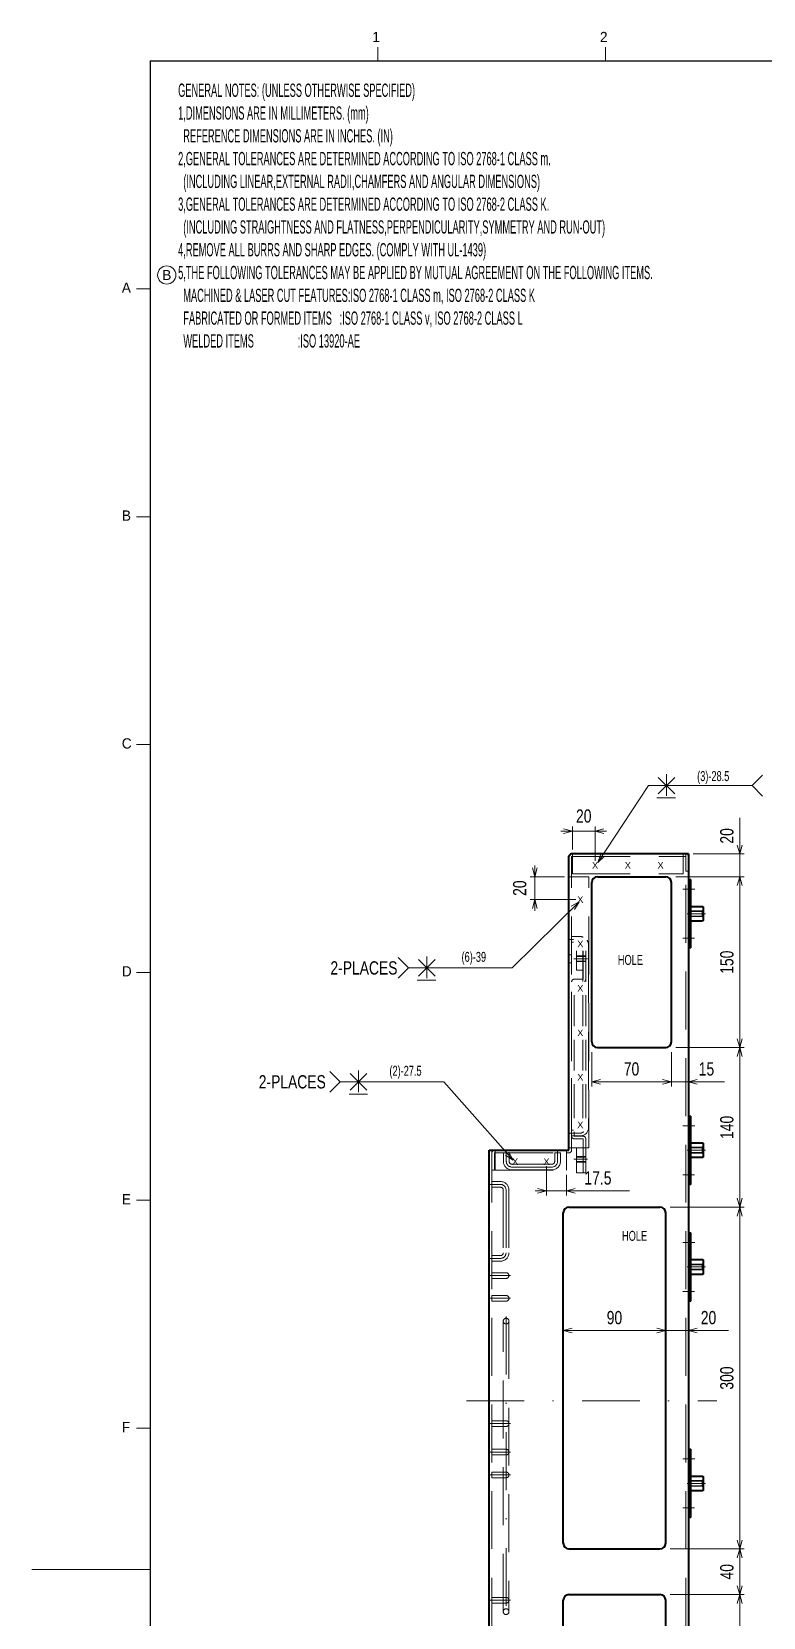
# Model space of a CAD drawing. Header units: millimetres. Extents: x 10 to 832, y 7 to 590.
# Drawn here: x 9.5 to 170.2, y 242.5 to 590.4 of the extents above; entities that cross this region are included whole.
import ezdxf
from ezdxf.enums import TextEntityAlignment as Align

# ---------------------------------------------------------------- set-up
doc = ezdxf.new("R2010")
doc.units = ezdxf.units.MM
doc.linetypes.add('DASHDOT', pattern=[25.3, 12.7, -6.3, 0, -6.3])
doc.linetypes.add('DASHED', pattern=[19, 12.7, -6.3])
for name, color, linetype in [('GR1_02', 7, 'Continuous'), ('GR1_04', 7, 'Continuous'), ('GR1_06', 7, 'Continuous'), ('GR1_11', 7, 'Continuous'), ('GR1_12', 7, 'Continuous'), ('GR1_16', 7, 'Continuous'), ('図面枠B6M', 7, 'Continuous'), ('表題、部品表_Layer1', 7, 'Continuous')]:
    doc.layers.add(name, color=color, linetype=linetype)
doc.styles.add('HG丸ｺﾞｼｯｸM-PRO', font='')
doc.styles.get('HG丸ｺﾞｼｯｸM-PRO').set_extended_font_data('HG丸ｺﾞｼｯｸM-PRO')

# ---------------------------------------------------------------- blocks, each defined once
blk = doc.blocks.new('BLKF023')
at = {"layer": '図面枠B6M', "color": 4, "linetype": 'Continuous', "lineweight": 13}
for p, q in [((85.5, 587), (85.5, 584)), ((135.5, 587), (135.5, 584)), ((32.5, 534), (35.5, 534)), ((32.5, 484), (35.5, 484)), ((32.5, 434), (35.5, 434)), ((32.5, 384), (35.5, 384)), ((32.5, 334), (35.5, 334)), ((32.5, 284), (35.5, 284)), ((9.5, 253), (35.5, 253))]:
    blk.add_line(p, q, dxfattribs=at)
at = {"layer": '図面枠B6M', "color": 2, "linetype": 'Continuous', "lineweight": 25}
for q in [(35.5, 15), (831.5, 584)]:
    blk.add_line((35.5, 584), q, dxfattribs=at)
at = {"layer": '図面枠B6M', "color": 4, "linetype": 'Continuous', "lineweight": 13, "style": 'HG丸ｺﾞｼｯｸM-PRO'}
for s, width, p in [('1', 1.003994, (84.29, 587.45)), ('2', 1.003994, (134.3, 587.45)), ('A', 1.002405, (29.29, 532.45)), ('B', 1.004704, (29.29, 482.45)), ('C', 1.001214, (29.29, 432.45)), ('D', 1.002334, (29.29, 382.45)), ('E', 1.001589, (29.29, 332.45)), ('F', 0.998986, (29.29, 282.45))]:
    blk.add_text(s, height=2.25, dxfattribs=dict(at, width=width)).set_placement(p, align=Align.BOTTOM_LEFT)
blk = doc.blocks.new('BLKF086')
at = {"layer": 'GR1_12', "color": 3, "linetype": 'Continuous', "lineweight": 35}
for p, q in [((153.75, 404.38), (154.25, 404.38)), ((153.75, 404.38), (153.75, 389.38)), ((154.25, 389.38), (154.25, 404.38)), ((154.25, 389.38), (153.75, 389.38))]:
    blk.add_line(p, q, dxfattribs=at)
blk = doc.blocks.new('BLKF088')
at = {"layer": 'GR1_12', "color": 4, "linetype": 'DASHED', "lineweight": 13}
for p, q in [((154, 395.4), (154, 398.35)), ((154, 398.35), (154.25, 398.35)), ((156.75, 397.5), (157, 397.75)), ((154.25, 395.4), (154, 395.4)), ((156.75, 396.25), (157, 396))]:
    blk.add_line(p, q, dxfattribs=at)
at = {"layer": 'GR1_12', "color": 3, "linetype": 'Continuous', "lineweight": 35}
for p, q in [((154.25, 398.5), (156.87, 398.5)), ((154.25, 398.35), (154.25, 398.5)), ((156.87, 398.5), (157, 398.38)), ((157, 398.38), (157, 395.38)), ((154.25, 395.25), (154.25, 395.4)), ((156.87, 395.25), (154.25, 395.25)), ((157, 395.38), (156.87, 395.25))]:
    blk.add_line(p, q, dxfattribs=at)
blk = doc.blocks.new('BLKF087')
at = {"layer": 'GR1_12', "color": 4, "linetype": 'DASHDOT', "lineweight": 13}
blk.add_line((153.5, 396.88), (157.5, 396.88), dxfattribs=at)
at = {"layer": 'GR1_12', "color": 4, "linetype": 'DASHED', "lineweight": 13}
for p, q in [((156.75, 397.5), (154, 397.5)), ((156.75, 397.38), (154, 397.38)), ((156.75, 396.25), (156.75, 397.5)), ((156.75, 396.38), (154, 396.38)), ((156.75, 396.25), (154, 396.25))]:
    blk.add_line(p, q, dxfattribs=at)
at = {"layer": 'GR1_12', "color": 3, "linetype": 'Continuous', "lineweight": 35}
blk.add_blockref('BLKF088', (0, 0), dxfattribs=at)
blk = doc.blocks.new('BLKF085')
at = {"layer": 'GR1_12', "color": 4, "linetype": 'DASHDOT', "lineweight": 13}
for p, q in [((152.52, 402.25), (155.14, 402.25)), ((155.11, 391.5), (152.48, 391.5))]:
    blk.add_line(p, q, dxfattribs=at)
at = {"layer": 'GR1_12', "color": 3, "linetype": 'Continuous', "lineweight": 35}
blk.add_blockref('BLKF086', (0, 0), dxfattribs=at)
at = {"layer": 'GR1_12', "color": 4, "linetype": 'DASHED', "lineweight": 13}
blk.add_blockref('BLKF087', (0, 0), dxfattribs=at)
blk = doc.blocks.new('BLKF090')
at = {"layer": 'GR1_12', "color": 3, "linetype": 'Continuous', "lineweight": 35}
for p, q in [((153.75, 352.5), (154.25, 352.5)), ((153.75, 352.5), (153.75, 337.5)), ((154.25, 337.5), (154.25, 352.5)), ((154.25, 337.5), (153.75, 337.5))]:
    blk.add_line(p, q, dxfattribs=at)
blk = doc.blocks.new('BLKF092')
at = {"layer": 'GR1_12', "color": 4, "linetype": 'DASHED', "lineweight": 13}
for p, q in [((154, 343.53), (154, 346.48)), ((154, 346.48), (154.25, 346.48)), ((156.75, 345.63), (157, 345.88)), ((154.25, 343.53), (154, 343.53)), ((156.75, 344.38), (157, 344.13))]:
    blk.add_line(p, q, dxfattribs=at)
at = {"layer": 'GR1_12', "color": 3, "linetype": 'Continuous', "lineweight": 35}
for p, q in [((154.25, 346.63), (156.88, 346.63)), ((154.25, 346.48), (154.25, 346.63)), ((156.88, 346.63), (157, 346.5)), ((157, 346.5), (157, 343.5)), ((154.25, 343.38), (154.25, 343.53)), ((156.88, 343.38), (154.25, 343.38)), ((157, 343.5), (156.88, 343.38))]:
    blk.add_line(p, q, dxfattribs=at)
blk = doc.blocks.new('BLKF091')
at = {"layer": 'GR1_12', "color": 4, "linetype": 'DASHDOT', "lineweight": 13}
blk.add_line((153.5, 345), (157.5, 345), dxfattribs=at)
at = {"layer": 'GR1_12', "color": 4, "linetype": 'DASHED', "lineweight": 13}
for p, q in [((156.75, 345.63), (154, 345.63)), ((156.75, 345.5), (154, 345.5)), ((156.75, 344.5), (154, 344.5)), ((156.75, 344.38), (156.75, 345.63)), ((156.75, 344.38), (154, 344.38))]:
    blk.add_line(p, q, dxfattribs=at)
at = {"layer": 'GR1_12', "color": 3, "linetype": 'Continuous', "lineweight": 35}
blk.add_blockref('BLKF092', (0, 0), dxfattribs=at)
blk = doc.blocks.new('BLKF089')
at = {"layer": 'GR1_12', "color": 4, "linetype": 'DASHDOT', "lineweight": 13}
for p, q in [((152.52, 350.38), (155.14, 350.38)), ((155.11, 339.63), (152.48, 339.63))]:
    blk.add_line(p, q, dxfattribs=at)
at = {"layer": 'GR1_12', "color": 3, "linetype": 'Continuous', "lineweight": 35}
blk.add_blockref('BLKF090', (0, 0), dxfattribs=at)
at = {"layer": 'GR1_12', "color": 4, "linetype": 'DASHED', "lineweight": 13}
blk.add_blockref('BLKF091', (0, 0), dxfattribs=at)
blk = doc.blocks.new('BLKF094')
at = {"layer": 'GR1_12', "color": 3, "linetype": 'Continuous', "lineweight": 35}
for p, q in [((153.75, 326.88), (154.25, 326.88)), ((153.75, 326.88), (153.75, 311.88)), ((154.25, 311.88), (154.25, 326.88)), ((154.25, 311.88), (153.75, 311.88))]:
    blk.add_line(p, q, dxfattribs=at)
blk = doc.blocks.new('BLKF096')
at = {"layer": 'GR1_12', "color": 4, "linetype": 'DASHED', "lineweight": 13}
for p, q in [((154, 317.9), (154, 320.85)), ((154, 320.85), (154.25, 320.85)), ((156.75, 320), (157, 320.25)), ((154.25, 317.9), (154, 317.9)), ((156.75, 318.75), (157, 318.5))]:
    blk.add_line(p, q, dxfattribs=at)
at = {"layer": 'GR1_12', "color": 3, "linetype": 'Continuous', "lineweight": 35}
for p, q in [((154.25, 321), (156.88, 321)), ((154.25, 320.85), (154.25, 321)), ((156.88, 321), (157, 320.88)), ((157, 320.88), (157, 317.88)), ((154.25, 317.75), (154.25, 317.9)), ((156.88, 317.75), (154.25, 317.75)), ((157, 317.88), (156.88, 317.75))]:
    blk.add_line(p, q, dxfattribs=at)
blk = doc.blocks.new('BLKF095')
at = {"layer": 'GR1_12', "color": 4, "linetype": 'DASHDOT', "lineweight": 13}
blk.add_line((153.5, 319.38), (157.5, 319.38), dxfattribs=at)
at = {"layer": 'GR1_12', "color": 4, "linetype": 'DASHED', "lineweight": 13}
for p, q in [((156.75, 320), (154, 320)), ((156.75, 319.88), (154, 319.88)), ((156.75, 318.88), (154, 318.88)), ((156.75, 318.75), (154, 318.75)), ((156.75, 318.75), (156.75, 320))]:
    blk.add_line(p, q, dxfattribs=at)
at = {"layer": 'GR1_12', "color": 3, "linetype": 'Continuous', "lineweight": 35}
blk.add_blockref('BLKF096', (0, 0), dxfattribs=at)
blk = doc.blocks.new('BLKF093')
at = {"layer": 'GR1_12', "color": 4, "linetype": 'DASHDOT', "lineweight": 13}
for p, q in [((152.52, 324.75), (155.14, 324.75)), ((155.11, 314), (152.48, 314))]:
    blk.add_line(p, q, dxfattribs=at)
at = {"layer": 'GR1_12', "color": 3, "linetype": 'Continuous', "lineweight": 35}
blk.add_blockref('BLKF094', (0, 0), dxfattribs=at)
at = {"layer": 'GR1_12', "color": 4, "linetype": 'DASHED', "lineweight": 13}
blk.add_blockref('BLKF095', (0, 0), dxfattribs=at)
blk = doc.blocks.new('BLKF098')
at = {"layer": 'GR1_12', "color": 3, "linetype": 'Continuous', "lineweight": 35}
for p, q in [((153.75, 279.38), (154.25, 279.38)), ((153.75, 279.38), (153.75, 264.38)), ((154.25, 264.38), (154.25, 279.38)), ((154.25, 264.38), (153.75, 264.38))]:
    blk.add_line(p, q, dxfattribs=at)
blk = doc.blocks.new('BLKF100')
at = {"layer": 'GR1_12', "color": 4, "linetype": 'DASHED', "lineweight": 13}
for p, q in [((154, 270.4), (154, 273.35)), ((154, 273.35), (154.25, 273.35)), ((156.75, 272.5), (157, 272.75)), ((154.25, 270.4), (154, 270.4)), ((156.75, 271.25), (157, 271))]:
    blk.add_line(p, q, dxfattribs=at)
at = {"layer": 'GR1_12', "color": 3, "linetype": 'Continuous', "lineweight": 35}
for p, q in [((154.25, 273.5), (156.88, 273.5)), ((154.25, 273.35), (154.25, 273.5)), ((156.88, 273.5), (157, 273.38)), ((157, 273.38), (157, 270.38)), ((154.25, 270.25), (154.25, 270.4)), ((156.88, 270.25), (154.25, 270.25)), ((157, 270.38), (156.88, 270.25))]:
    blk.add_line(p, q, dxfattribs=at)
blk = doc.blocks.new('BLKF099')
at = {"layer": 'GR1_12', "color": 4, "linetype": 'DASHDOT', "lineweight": 13}
blk.add_line((153.5, 271.88), (157.5, 271.88), dxfattribs=at)
at = {"layer": 'GR1_12', "color": 4, "linetype": 'DASHED', "lineweight": 13}
for p, q in [((156.75, 272.5), (154, 272.5)), ((156.75, 272.38), (154, 272.38)), ((156.75, 271.38), (154, 271.38)), ((156.75, 271.25), (156.75, 272.5)), ((156.75, 271.25), (154, 271.25))]:
    blk.add_line(p, q, dxfattribs=at)
at = {"layer": 'GR1_12', "color": 3, "linetype": 'Continuous', "lineweight": 35}
blk.add_blockref('BLKF100', (0, 0), dxfattribs=at)
blk = doc.blocks.new('BLKF097')
at = {"layer": 'GR1_12', "color": 4, "linetype": 'DASHDOT', "lineweight": 13}
for p, q in [((152.52, 277.25), (155.14, 277.25)), ((155.11, 266.5), (152.48, 266.5))]:
    blk.add_line(p, q, dxfattribs=at)
at = {"layer": 'GR1_12', "color": 3, "linetype": 'Continuous', "lineweight": 35}
blk.add_blockref('BLKF098', (0, 0), dxfattribs=at)
at = {"layer": 'GR1_12', "color": 4, "linetype": 'DASHED', "lineweight": 13}
blk.add_blockref('BLKF099', (0, 0), dxfattribs=at)
blk = doc.blocks.new('BLKF109')
at = {"layer": 'GR1_16', "color": 4, "linetype": 'Continuous', "lineweight": 13}
for p, q in [((81.28, 357.76), (81.28, 362.48)), ((79.47, 361.81), (83.09, 358.19)), ((83.09, 361.81), (79.47, 358.19)), ((79.2, 357.29), (83.28, 357.29))]:
    blk.add_line(p, q, dxfattribs=at)
blk = doc.blocks.new('FXTIP_ARROW_S')
at = {"color": 0, "linetype": 'Continuous', "lineweight": -2}
for q in [(-1, 0), (-0.97, 0.26), (-0.97, -0.26)]:
    blk.add_line((0, 0), q, dxfattribs=at)
blk = doc.blocks.new('FXTIP_ARROW_E')
at = {"color": 0, "linetype": 'Continuous', "lineweight": -2}
for q in [(-1, 0), (-0.97, 0.26), (-0.97, -0.26)]:
    blk.add_line((0, 0), q, dxfattribs=at)
blk = doc.blocks.new('BLKF110')
at = {"layer": 'GR1_16', "color": 4, "linetype": 'Continuous', "lineweight": 13}
for p, q in [((147.11, 426.81), (150.73, 423.19)), ((150.73, 426.81), (147.11, 423.19)), ((148.92, 422.76), (148.92, 427.48)), ((146.83, 422.29), (150.91, 422.29))]:
    blk.add_line(p, q, dxfattribs=at)
blk = doc.blocks.new('BLKF111')
at = {"layer": 'GR1_16', "color": 4, "linetype": 'Continuous', "lineweight": 13}
for p, q in [((94.47, 386.81), (98.09, 383.19)), ((98.09, 386.81), (94.47, 383.19)), ((96.28, 382.76), (96.28, 387.48)), ((94.2, 382.29), (98.28, 382.29))]:
    blk.add_line(p, q, dxfattribs=at)
blk = doc.blocks.new('BLKF275')
at = {"layer": 'GR1_11', "color": 4, "linetype": 'DASHED', "lineweight": 13}
for p, q in [((113.07, 243.75), (113.07, 307.5)), ((114.32, 307.5), (114.32, 243.75))]:
    blk.add_line(p, q, dxfattribs=at)
for centre in [(113.7, 307.5), (113.7, 243.75)]:
    blk.add_circle(centre, 0.625, dxfattribs=at)
blk = doc.blocks.new('BLKF287')
at = {"layer": 'GR1_11', "color": 4, "linetype": 'DASHED', "lineweight": 13}
for p, q in [((110.575, 246.875), (113.7, 246.875)), ((113.7, 245.625), (110.575, 245.625))]:
    blk.add_line(p, q, dxfattribs=at)
blk.add_arc((113.7, 246.25), 0.625, 270, 90, dxfattribs=at)
blk = doc.blocks.new('BLKF286')
at = {"layer": 'GR1_11', "color": 4, "linetype": 'DASHDOT', "lineweight": 13}
blk.add_line((114.7, 246.25), (110.12, 246.25), dxfattribs=at)
at = {"layer": 'GR1_11', "color": 4, "linetype": 'DASHED', "lineweight": 13}
blk.add_line((110.57, 246.88), (110.57, 245.63), dxfattribs=at)
blk.add_blockref('BLKF287', (0, 0), dxfattribs=at)
blk = doc.blocks.new('BLKF289')
at = {"layer": 'GR1_11', "color": 4, "linetype": 'DASHED', "lineweight": 13}
for p, q in [((110.575, 274.375), (113.7, 274.375)), ((113.7, 273.125), (110.575, 273.125))]:
    blk.add_line(p, q, dxfattribs=at)
blk.add_arc((113.7, 273.75), 0.625, 270, 90, dxfattribs=at)
blk = doc.blocks.new('BLKF288')
at = {"layer": 'GR1_11', "color": 4, "linetype": 'DASHDOT', "lineweight": 13}
blk.add_line((114.7, 273.75), (110.12, 273.75), dxfattribs=at)
at = {"layer": 'GR1_11', "color": 4, "linetype": 'DASHED', "lineweight": 13}
blk.add_line((110.57, 274.37), (110.57, 273.12), dxfattribs=at)
blk.add_blockref('BLKF289', (0, 0), dxfattribs=at)
blk = doc.blocks.new('BLKF291')
at = {"layer": 'GR1_11', "color": 4, "linetype": 'DASHED', "lineweight": 13}
for p, q in [((110.575, 279.375), (113.7, 279.375)), ((113.7, 278.125), (110.575, 278.125))]:
    blk.add_line(p, q, dxfattribs=at)
blk.add_arc((113.7, 278.75), 0.625, 270, 90, dxfattribs=at)
blk = doc.blocks.new('BLKF290')
at = {"layer": 'GR1_11', "color": 4, "linetype": 'DASHDOT', "lineweight": 13}
blk.add_line((114.7, 278.75), (110.12, 278.75), dxfattribs=at)
at = {"layer": 'GR1_11', "color": 4, "linetype": 'DASHED', "lineweight": 13}
blk.add_line((110.57, 279.37), (110.57, 278.12), dxfattribs=at)
blk.add_blockref('BLKF291', (0, 0), dxfattribs=at)
blk = doc.blocks.new('BLKF293')
at = {"layer": 'GR1_11', "color": 4, "linetype": 'DASHED', "lineweight": 13}
for p, q in [((110.575, 285.625), (113.7, 285.625)), ((113.7, 284.375), (110.575, 284.375))]:
    blk.add_line(p, q, dxfattribs=at)
blk.add_arc((113.7, 285), 0.625, 270, 90, dxfattribs=at)
blk = doc.blocks.new('BLKF292')
at = {"layer": 'GR1_11', "color": 4, "linetype": 'DASHED', "lineweight": 13}
blk.add_line((110.57, 285.63), (110.57, 284.38), dxfattribs=at)
at = {"layer": 'GR1_11', "color": 4, "linetype": 'DASHDOT', "lineweight": 13}
blk.add_line((114.7, 285), (110.12, 285), dxfattribs=at)
at = {"layer": 'GR1_11', "color": 4, "linetype": 'DASHED', "lineweight": 13}
blk.add_blockref('BLKF293', (0, 0), dxfattribs=at)
blk = doc.blocks.new('BLKF295')
at = {"layer": 'GR1_11', "color": 4, "linetype": 'DASHED', "lineweight": 13}
for p, q in [((110.575, 313.125), (113.7, 313.125)), ((113.7, 311.875), (110.575, 311.875))]:
    blk.add_line(p, q, dxfattribs=at)
blk.add_arc((113.7, 312.5), 0.625, 270, 90, dxfattribs=at)
blk = doc.blocks.new('BLKF294')
at = {"layer": 'GR1_11', "color": 4, "linetype": 'DASHED', "lineweight": 13}
blk.add_line((110.57, 313.12), (110.57, 311.87), dxfattribs=at)
at = {"layer": 'GR1_11', "color": 4, "linetype": 'DASHDOT', "lineweight": 13}
blk.add_line((114.7, 312.5), (110.12, 312.5), dxfattribs=at)
at = {"layer": 'GR1_11', "color": 4, "linetype": 'DASHED', "lineweight": 13}
blk.add_blockref('BLKF295', (0, 0), dxfattribs=at)
blk = doc.blocks.new('BLKF297')
at = {"layer": 'GR1_11', "color": 4, "linetype": 'DASHED', "lineweight": 13}
for p, q in [((110.575, 318.125), (113.7, 318.125)), ((113.7, 316.875), (110.575, 316.875))]:
    blk.add_line(p, q, dxfattribs=at)
blk.add_arc((113.7, 317.5), 0.625, 270, 90, dxfattribs=at)
blk = doc.blocks.new('BLKF296')
at = {"layer": 'GR1_11', "color": 4, "linetype": 'DASHDOT', "lineweight": 13}
blk.add_line((114.7, 317.5), (110.12, 317.5), dxfattribs=at)
at = {"layer": 'GR1_11', "color": 4, "linetype": 'DASHED', "lineweight": 13}
blk.add_line((110.57, 318.12), (110.57, 316.87), dxfattribs=at)
blk.add_blockref('BLKF297', (0, 0), dxfattribs=at)
blk = doc.blocks.new('BLKF327')
at = {"layer": 'GR1_02', "color": 3, "linetype": 'Continuous', "lineweight": 35}
for p, q in [((126.25, 258.75), (126.25, 331.25)), ((127.5, 332.5), (147.5, 332.5)), ((148.75, 258.75), (148.75, 331.25)), ((127.5, 257.5), (147.5, 257.5))]:
    blk.add_line(p, q, dxfattribs=at)
for centre, start, end in [((127.5, 331.25), 90, 180), ((147.5, 331.25), 0, 90), ((127.5, 258.75), 180, 270), ((147.5, 258.75), 270, 0)]:
    blk.add_arc(centre, 1.25, start, end, dxfattribs=at)
blk = doc.blocks.new('BLKF328')
at = {"layer": 'GR1_02', "color": 3, "linetype": 'Continuous', "lineweight": 35}
for p, q in [((127.5, 247.5), (147.5, 247.5)), ((126.25, 173.75), (126.25, 246.25)), ((148.75, 173.75), (148.75, 246.25)), ((127.5, 172.5), (147.5, 172.5))]:
    blk.add_line(p, q, dxfattribs=at)
for centre, start, end in [((127.5, 246.25), 90, 180), ((147.5, 246.25), 0, 90), ((127.5, 173.75), 180, 270), ((147.5, 173.75), 270, 0)]:
    blk.add_arc(centre, 1.25, start, end, dxfattribs=at)
blk = doc.blocks.new('BLKF329')
at = {"layer": 'GR1_02', "color": 3, "linetype": 'Continuous', "lineweight": 35}
for p, q in [((132.5, 368.75), (132.5, 403.75)), ((133.75, 405), (148.75, 405)), ((150, 368.75), (150, 403.75)), ((133.75, 367.5), (148.75, 367.5))]:
    blk.add_line(p, q, dxfattribs=at)
for centre, start, end in [((133.75, 403.75), 90, 180), ((148.75, 403.75), 0, 90), ((133.75, 368.75), 180, 270), ((148.75, 368.75), 270, 0)]:
    blk.add_arc(centre, 1.25, start, end, dxfattribs=at)
blk = doc.blocks.new('BLKF326')
at = {"layer": 'GR1_02', "color": 3, "linetype": 'Continuous', "lineweight": 35}
for p, q in [((128, 410), (127.5, 409.5)), ((127.5, 345), (127.5, 409.5)), ((153.75, 410), (128, 410)), ((153.75, 410), (153.75, 162.5)), ((110, 162.5), (110, 345)), ((110, 345), (127.5, 345)), ((153.75, 162.5), (110, 162.5))]:
    blk.add_line(p, q, dxfattribs=at)
at = {"layer": 'GR1_02', "color": 4, "linetype": 'DASHED', "lineweight": 13}
for p, q in [((153.175, 162.5), (153.175, 410)), ((110.575, 162.5), (110.575, 345))]:
    blk.add_line(p, q, dxfattribs=at)
at = {"layer": 'GR1_02', "color": 3, "linetype": 'Continuous', "lineweight": 35}
for name in ['BLKF329', 'BLKF327', 'BLKF328']:
    blk.add_blockref(name, (0, 0), dxfattribs=at)
blk = doc.blocks.new('BLKF352')
at = {"layer": 'GR1_06', "color": 4, "linetype": 'DASHED', "lineweight": 13}
for p, q in [((130.62, 382.5), (130.62, 388.75)), ((131.2, 388.75), (131.2, 382.5)), ((128.07, 348.08), (128.07, 381.93)), ((128.65, 382.5), (130.62, 382.5)), ((128.65, 372.25), (128.65, 379)), ((128.65, 362.5), (128.65, 369.25)), ((128.65, 352.05), (128.65, 359.5)), ((128.65, 348.08), (128.65, 349.05)), ((128.65, 348.08), (130.62, 348.08)), ((128.65, 347.5), (130.62, 347.5)), ((130.62, 340), (130.62, 347.5)), ((131.2, 347.5), (131.2, 340)), ((131.2, 340), (130.62, 340))]:
    blk.add_line(p, q, dxfattribs=at)
for centre, start, end in [((128.65, 381.93), 90, 180), ((130.62, 382.5), 299.5868, 0), ((128.65, 348.08), 180, 270), ((130.62, 347.5), 0, 90)]:
    blk.add_arc(centre, 0.575, start, end, dxfattribs=at)
blk = doc.blocks.new('BLKF353')
at = {"layer": 'GR1_06', "color": 4, "linetype": 'DASHED', "lineweight": 13}
for p, q in [((129.125, 388.750025), (129.125, 384.5)), ((130.625, 384.5), (130.625, 388.750025)), ((130.625, 384.5), (129.125, 384.5))]:
    blk.add_line(p, q, dxfattribs=at)
blk = doc.blocks.new('BLKF354')
at = {"layer": 'GR1_06', "color": 4, "linetype": 'DASHED', "lineweight": 13}
for p, q in [((129.125, 340), (129.125, 345.5)), ((130.625, 345.5), (129.125, 345.5)), ((130.625, 345.5), (130.625, 340)), ((130.625, 340), (129.125, 340))]:
    blk.add_line(p, q, dxfattribs=at)
blk = doc.blocks.new('BLKF355')
at = {"layer": 'GR1_06', "color": 4, "linetype": 'DASHED', "lineweight": 13}
for p, q in [((131.2, 387.625), (129.125, 387.625)), ((131.2, 387.5), (129.125, 387.5)), ((131.2, 386.5), (129.125, 386.5)), ((131.2, 386.375), (129.125, 386.375))]:
    blk.add_line(p, q, dxfattribs=at)
blk = doc.blocks.new('BLKF356')
at = {"layer": 'GR1_06', "color": 4, "linetype": 'DASHED', "lineweight": 13}
for p, q in [((131.2, 343.625), (129.125, 343.625)), ((131.2, 343.5), (129.125, 343.5)), ((131.2, 342.5), (129.125, 342.5)), ((131.2, 342.375), (129.125, 342.375))]:
    blk.add_line(p, q, dxfattribs=at)
blk = doc.blocks.new('BLKF351')
at = {"layer": 'GR1_06', "color": 4, "linetype": 'DASHDOT', "lineweight": 13}
for p, q in [((131.59, 387), (128.61, 387)), ((131.59, 343), (128.61, 343))]:
    blk.add_line(p, q, dxfattribs=at)
at = {"layer": 'GR1_06', "color": 4, "linetype": 'DASHED', "lineweight": 13}
for name in ['BLKF352', 'BLKF353', 'BLKF355', 'BLKF354', 'BLKF356']:
    blk.add_blockref(name, (0, 0), dxfattribs=at)
blk = doc.blocks.new('BLKF357')
at = {"layer": 'GR1_04', "color": 4, "linetype": 'DASHED', "lineweight": 13}
for p, q in [((127.5, 345), (127.5, 409.425)), ((153.175, 410), (128.075, 410)), ((128.075, 409.425), (128.25, 409.425)), ((128.075, 405), (128.075, 409.425)), ((128.25, 405.625), (128.25, 410)), ((128.25, 409.425), (152.625, 409.425)), ((152.625, 405.625), (152.625, 410)), ((152.625, 409.425), (153.175, 409.425)), ((153.175, 406.25), (153.175, 410)), ((153.75, 409.425), (153.75, 406.25)), ((127.5, 405), (131.875, 405)), ((128.075, 345.55), (128.075, 405)), ((128.25, 405.625), (152.625, 405.625)), ((131.875, 345.55), (131.875, 405)), ((153.175, 406.25), (153.75, 406.25)), ((127.5, 387.875), (128.075, 387.875)), ((128.075, 386.125), (127.5, 386.125)), ((110.575, 344.425), (110.575, 340.625)), ((111.15, 345), (127.5, 345)), ((111.15, 340.625), (111.15, 344.425)), ((111.15, 344.425), (111.325, 344.425)), ((111.325, 340.625), (111.325, 345)), ((111.325, 344.425), (126.95, 344.425)), ((126.95, 340.625), (126.95, 345)), ((126.95, 344.425), (127.5, 344.425)), ((127.5, 345.55), (131.875, 345.55)), ((128.075, 345), (128.075, 345.55)), ((110.575, 340.625), (111.15, 340.625)), ((111.325, 340.625), (126.95, 340.625))]:
    blk.add_line(p, q, dxfattribs=at)
for centre, start, end in [((128.075, 409.425), 171.93306, 180), ((128.075, 409.425), 90, 98.06694), ((153.175, 409.425), 0, 90), ((111.15, 344.425), 90, 180), ((127.5, 345), 270, 0)]:
    blk.add_arc(centre, 0.575, start, end, dxfattribs=at)
at = {"layer": 'GR1_04', "color": 3, "linetype": 'Continuous', "lineweight": 35}
blk.add_arc((128.075, 409.425), 0.575, 98.06694, 171.93306, dxfattribs=at)
blk = doc.blocks.new('BLKF436')
at = {"layer": 'GR1_11', "color": 4, "linetype": 'DASHED', "lineweight": 13}
for p, q in [((128.07, 390.62), (128.07, 391.88)), ((128.07, 391.88), (129.95, 391.88)), ((128.07, 390.62), (128.5, 390.62)), ((131.82, 390), (131.82, 350)), ((130.57, 388.75), (130.57, 382)), ((130.57, 379), (130.57, 372.25)), ((130.57, 369.25), (130.57, 362.5)), ((130.57, 359.5), (130.57, 352.05)), ((128.07, 348.13), (128.07, 349.37)), ((128.5, 349.37), (128.07, 349.37)), ((129.95, 348.13), (128.07, 348.13))]:
    blk.add_line(p, q, dxfattribs=at)
blk = doc.blocks.new('BLKF435')
at = {"layer": 'GR1_11', "color": 4, "linetype": 'DASHDOT', "lineweight": 13}
for p, q in [((127.67, 391.25), (128.5, 391.25)), ((131.2, 388.75), (131.2, 382)), ((131.2, 379), (131.2, 372.25)), ((131.2, 369.25), (131.2, 362.5)), ((131.2, 359.5), (131.2, 352.05)), ((129.95, 348.75), (127.67, 348.75))]:
    blk.add_line(p, q, dxfattribs=at)
at = {"layer": 'GR1_11', "color": 4, "linetype": 'DASHED', "lineweight": 13}
for centre, radius, start, end in [((129.95, 390), 1.87, 68.9584, 90), ((129.95, 390), 1.87, 0, 34.2435), ((129.95, 350), 1.88, 270, 0)]:
    blk.add_arc(centre, radius, start, end, dxfattribs=at)
at = {"layer": 'GR1_11', "color": 4, "linetype": 'DASHDOT', "lineweight": 13}
blk.add_arc((129.95, 350), 1.25, 270, 310.5367, dxfattribs=at)
at = {"layer": 'GR1_11', "color": 4, "linetype": 'DASHED', "lineweight": 13}
blk.add_blockref('BLKF436', (0, 0), dxfattribs=at)
blk = doc.blocks.new('BLKF454')
at = {"layer": 'GR1_11', "color": 4, "linetype": 'DASHED', "lineweight": 13}
for p, q in [((110.57, 336.87), (110.57, 338.13)), ((110.57, 338.13), (112.45, 338.13)), ((110.57, 336.87), (112.45, 336.87)), ((113.07, 336.25), (113.07, 322.5)), ((114.32, 336.25), (114.32, 322.5)), ((110.57, 320.63), (110.57, 321.87)), ((112.45, 321.87), (110.57, 321.87)), ((112.45, 320.63), (110.57, 320.63))]:
    blk.add_line(p, q, dxfattribs=at)
blk = doc.blocks.new('BLKF453')
at = {"layer": 'GR1_11', "color": 4, "linetype": 'DASHDOT', "lineweight": 13}
for p, q in [((110.175, 337.5), (112.45, 337.5)), ((113.7, 336.25), (113.7, 322.5)), ((112.45, 321.25), (110.175, 321.25))]:
    blk.add_line(p, q, dxfattribs=at)
at = {"layer": 'GR1_11', "color": 4, "linetype": 'DASHED', "lineweight": 13}
for centre, radius, start, end in [((112.45, 336.25), 1.875, 0, 90), ((112.45, 336.25), 0.625, 0, 90), ((112.45, 322.5), 1.875, 270, 0), ((112.45, 322.5), 0.625, 270, 0)]:
    blk.add_arc(centre, radius, start, end, dxfattribs=at)
at = {"layer": 'GR1_11', "color": 4, "linetype": 'DASHDOT', "lineweight": 13}
for centre, start, end in [((112.45, 336.25), 0, 90), ((112.45, 322.5), 270, 0)]:
    blk.add_arc(centre, 1.25, start, end, dxfattribs=at)
at = {"layer": 'GR1_11', "color": 4, "linetype": 'DASHED', "lineweight": 13}
blk.add_blockref('BLKF454', (0, 0), dxfattribs=at)
blk = doc.blocks.new('BLKF456')
at = {"layer": 'GR1_11', "color": 4, "linetype": 'DASHED', "lineweight": 13}
for p, q in [((113.13, 342.55), (113.13, 344.43)), ((113.13, 344.43), (114.37, 344.43)), ((114.37, 342.55), (114.37, 344.43)), ((124.37, 344.43), (124.37, 342.55)), ((124.37, 344.43), (125.63, 344.43)), ((125.63, 344.43), (125.63, 342.55)), ((123.75, 341.93), (115, 341.93)), ((123.75, 340.68), (115, 340.68))]:
    blk.add_line(p, q, dxfattribs=at)
blk = doc.blocks.new('BLKF455')
at = {"layer": 'GR1_11', "color": 4, "linetype": 'DASHDOT', "lineweight": 13}
for p, q in [((113.75, 342.55), (113.75, 344.825)), ((125, 344.825), (125, 342.55)), ((123.75, 341.3), (115, 341.3))]:
    blk.add_line(p, q, dxfattribs=at)
at = {"layer": 'GR1_11', "color": 4, "linetype": 'DASHED', "lineweight": 13}
for centre, radius, start, end in [((115, 342.55), 1.875, 180, 270), ((115, 342.55), 0.625, 180, 270), ((123.75, 342.55), 0.625, 270, 0), ((123.75, 342.55), 1.875, 270, 0)]:
    blk.add_arc(centre, radius, start, end, dxfattribs=at)
at = {"layer": 'GR1_11', "color": 4, "linetype": 'DASHDOT', "lineweight": 13}
for centre, start, end in [((115, 342.55), 180, 270), ((123.75, 342.55), 270, 0)]:
    blk.add_arc(centre, 1.25, start, end, dxfattribs=at)
at = {"layer": 'GR1_11', "color": 4, "linetype": 'DASHED', "lineweight": 13}
blk.add_blockref('BLKF456', (0, 0), dxfattribs=at)
blk = doc.blocks.new('BLKF461')
at = {"layer": '表題、部品表_Layer1', "color": 4, "linetype": 'Continuous', "lineweight": 13}
blk.add_circle((39.17, 537.03), 2, dxfattribs=at)
at = {"layer": '表題、部品表_Layer1', "color": 4, "linetype": 'Continuous', "lineweight": 13, "style": 'HG丸ｺﾞｼｯｸM-PRO', "width": 1.04272}
blk.add_text('B', height=2.18, dxfattribs=at).set_placement((39.17, 537.03), align=Align.MIDDLE_CENTER)

msp = doc.modelspace()

# ---------------------------------------------------------------- linework, layer by layer
at = {"layer": 'GR1_02', "color": 4, "linetype": 'DASHDOT', "lineweight": 13}
msp.add_line((105, 290), (160, 290), dxfattribs=at)
at = {"layer": 'GR1_11', "color": 4, "linetype": 'DASHDOT', "lineweight": 13}
msp.add_line((113.7, 308.5), (113.7, 242.69), dxfattribs=at)
at = {"layer": 'GR1_16', "color": 4, "linetype": 'Continuous', "lineweight": 13}
for p, q in [((133.84, 408.15), (145, 425)), ((145, 425), (167.72, 425)), ((170.01, 427.29), (167.72, 425)), ((170.01, 422.71), (167.72, 425)), ((165, 410), (165, 417.92)), ((125.75, 415), (128.25, 415)), ((128.25, 411), (128.25, 416)), ((128.25, 415), (133.25, 415)), ((133.25, 408.5), (133.25, 416)), ((133.25, 415), (135.75, 415)), ((120, 405), (120, 407.5)), ((154.75, 410), (166, 410)), ((165, 405), (165, 410)), ((126.5, 405), (119, 405)), ((120, 400), (120, 405)), ((151, 405), (166, 405)), ((165, 367.5), (165, 405)), ((129.76, 399.51), (115, 385)), ((129, 400), (119, 400)), ((120, 397.5), (120, 400)), ((89.99, 387.29), (92.28, 385)), ((89.99, 382.71), (92.28, 385)), ((115, 385), (92.28, 385)), ((132.5, 366.5), (132.5, 359)), ((150, 366.5), (150, 359)), ((151, 367.5), (166, 367.5)), ((165, 332.5), (165, 367.5)), ((74.99, 362.29), (77.28, 360)), ((74.99, 357.71), (77.28, 360)), ((100, 360), (77.28, 360)), ((115.23, 342.78), (100, 360)), ((132.5, 360), (150, 360)), ((150, 360), (153.75, 360)), ((153.75, 360), (161.67, 360)), ((122.57, 341.5), (122.57, 335.08)), ((126.95, 339.63), (126.95, 335.08)), ((120.08, 336.08), (122.57, 336.08)), ((122.57, 336.08), (126.95, 336.08)), ((126.95, 336.08), (140.79, 336.08)), ((149.75, 332.5), (166, 332.5)), ((165, 257.5), (165, 332.5)), ((126.25, 305.44), (148.75, 305.44)), ((148.75, 305.44), (153.75, 305.44)), ((153.75, 305.44), (162.57, 305.44)), ((149.75, 257.5), (166, 257.5)), ((165, 247.5), (165, 257.5)), ((149.75, 247.5), (166, 247.5)), ((165, 172.5), (165, 247.5))]:
    msp.add_line(p, q, dxfattribs=at)

# ---------------------------------------------------------------- block references
at = {"layer": 'GR1_02', "color": 3, "linetype": 'Continuous', "lineweight": 35}
msp.add_blockref('BLKF326', (0, 0), dxfattribs=at)
at = {"layer": 'GR1_04', "color": 4, "linetype": 'DASHED', "lineweight": 13}
msp.add_blockref('BLKF357', (0, 0), dxfattribs=at)
at = {"layer": 'GR1_06', "color": 4, "linetype": 'DASHED', "lineweight": 13}
msp.add_blockref('BLKF351', (0, 0), dxfattribs=at)
at = {"layer": 'GR1_11', "color": 4, "linetype": 'DASHDOT', "lineweight": 13}
msp.add_blockref('BLKF435', (0, 0), dxfattribs=at)
at = {"layer": 'GR1_11', "color": 4, "linetype": 'DASHED', "lineweight": 13}
for name in ['BLKF455', 'BLKF453', 'BLKF296', 'BLKF294', 'BLKF275', 'BLKF292', 'BLKF290', 'BLKF288', 'BLKF286']:
    msp.add_blockref(name, (0, 0), dxfattribs=at)
at = {"layer": 'GR1_12', "color": 4, "linetype": 'DASHDOT', "lineweight": 13}
for name in ['BLKF085', 'BLKF089', 'BLKF093', 'BLKF097']:
    msp.add_blockref(name, (0, 0), dxfattribs=at)
at = {"layer": 'GR1_16', "color": 4, "linetype": 'Continuous', "lineweight": 13}
for name in ['BLKF110', 'BLKF111', 'BLKF109']:
    msp.add_blockref(name, (0, 0), dxfattribs=at)
at = {"layer": 'GR1_16', "color": 4, "linetype": 'Continuous', "lineweight": 13, "xscale": 2, "yscale": 2}
for name, p, rotation in [('FXTIP_ARROW_E', (128.25, 415), 360), ('FXTIP_ARROW_S', (133.25, 415), 180), ('FXTIP_ARROW_S', (165, 410), 270), ('FXTIP_ARROW_S', (133.84, 408.15), 236.4671665494776), ('FXTIP_ARROW_S', (120, 405), 270), ('FXTIP_ARROW_E', (165, 405), 90), ('FXTIP_ARROW_E', (120, 400), 90), ('FXTIP_ARROW_S', (129.76, 399.51), 44.50922568752473), ('FXTIP_ARROW_S', (165, 367.5), 270), ('FXTIP_ARROW_E', (165, 367.5), 90), ('FXTIP_ARROW_S', (132.5, 360), 180), ('FXTIP_ARROW_E', (150, 360), 360), ('FXTIP_ARROW_S', (153.75, 360), 180), ('FXTIP_ARROW_S', (115.23, 342.78), 311.4867403796142), ('FXTIP_ARROW_E', (122.57, 336.08), 360), ('FXTIP_ARROW_S', (126.95, 336.08), 180), ('FXTIP_ARROW_S', (165, 332.5), 270), ('FXTIP_ARROW_E', (165, 332.5), 90), ('FXTIP_ARROW_S', (126.25, 305.44), 180), ('FXTIP_ARROW_E', (148.75, 305.44), 360), ('FXTIP_ARROW_S', (153.75, 305.44), 180), ('FXTIP_ARROW_S', (165, 257.5), 270), ('FXTIP_ARROW_E', (165, 257.5), 90), ('FXTIP_ARROW_S', (165, 247.5), 270), ('FXTIP_ARROW_E', (165, 247.5), 90)]:
    msp.add_blockref(name, p, dxfattribs=dict(at, rotation=rotation))
at = {"layer": '図面枠B6M', "color": 4, "linetype": 'Continuous', "lineweight": 13}
msp.add_blockref('BLKF023', (0, 0), dxfattribs=at)
at = {"layer": '表題、部品表_Layer1', "color": 4, "linetype": 'Continuous', "lineweight": 13}
msp.add_blockref('BLKF461', (0, 0), dxfattribs=at)

# ---------------------------------------------------------------- texts
at = {"layer": 'GR1_04', "color": 3, "linetype": 'Continuous', "lineweight": 35, "style": 'HG丸ｺﾞｼｯｸM-PRO', "width": 0.691773}
for p in [(141, 386.75), (141.92, 326.21)]:
    msp.add_text('HOLE', height=2.182, dxfattribs=at).set_placement(p, align=Align.MIDDLE_CENTER)
at = {"layer": 'GR1_16', "color": 3, "linetype": 'Continuous', "lineweight": 35, "style": 'HG丸ｺﾞｼｯｸM-PRO'}
for s, height, width, p in [('(3)-28.5', 2.182, 0.691191, (159.19, 427.08)), ('X', 1.45, 1.042235, (133.25, 407.5)), ('X', 1.45, 1.042235, (140.44, 407.5)), ('X', 1.45, 1.042235, (147.62, 407.5)), ('X', 1.45, 1.042235, (130, 400)), ('X', 1.45, 1.042235, (130, 390.25)), ('(6)-39', 2.182, 0.691329, (106.61, 387.42)), ('X', 1.45, 1.042235, (130, 380.5)), ('X', 1.45, 1.042235, (130, 370.75)), ('(2)-27.5', 2.182, 0.691191, (91.61, 362.42)), ('X', 1.45, 1.042235, (130, 361)), ('X', 1.45, 1.042235, (130, 350.55)), ('X', 1.45, 1.042235, (115.7, 342.5)), ('X', 1.45, 1.042235, (122.57, 342.5))]:
    msp.add_text(s, height=height, dxfattribs=dict(at, width=width)).set_placement(p, align=Align.MIDDLE_CENTER)
for s, rotation, width, p in [('20', 0, 0.784542, (130.75, 416)), ('20', 90, 0.784542, (164.5, 413.96)), ('20', 90, 0.784542, (119, 402.5)), ('150', 90, 0.784542, (164.5, 386.25)), ('70', 0, 0.784542, (141.25, 360.5)), ('15', 0, 0.784542, (157.71, 360.5)), ('140', 90, 0.784542, (164.5, 350)), ('17.5', 0, 0.784749, (133.87, 336.58)), ('90', 0, 0.784542, (137.5, 305.94)), ('20', 0, 0.784542, (158.16, 305.94)), ('300', 90, 0.784542, (164.5, 295)), ('40', 90, 0.784542, (164.5, 252.5))]:
    msp.add_text(s, height=2.909, rotation=rotation, dxfattribs=dict(at, width=width)).set_placement(p, align=Align.BOTTOM_CENTER)
at = {"layer": 'GR1_16', "color": 3, "linetype": 'Continuous', "lineweight": 35, "style": 'HG丸ｺﾞｼｯｸM-PRO', "width": 0.78274}
for p in [(89.84, 385), (74.1, 360)]:
    msp.add_text('2-PLACES', height=2.909, dxfattribs=at).set_placement(p, align=Align.MIDDLE_RIGHT)
at = {"layer": '図面枠B6M', "color": 3, "linetype": 'Continuous', "lineweight": 35, "style": 'HG丸ｺﾞｼｯｸM-PRO'}
for s, width, p in [('GENERAL NOTES: (UNLESS OTHERWISE SPECIFIED)', 0.52211, (41.67, 579.03)), ('1,DIMENSIONS ARE IN MILLIMETERS. (mm)', 0.522052, (41.67, 574.03)), ('  REFERENCE DIMENSIONS ARE IN INCHES. (IN)', 0.522009, (41.67, 569.03)), ('2,GENERAL TOLERANCES ARE DETERMINED ACCORDING TO ISO 2768-1 CLASS m.', 0.522186, (41.67, 564.03)), ('  (INCLUDING LINEAR,EXTERNAL RADII,CHAMFERS AND ANGULAR DIMENSIONS)', 0.522355, (41.67, 559.03)), ('3,GENERAL TOLERANCES ARE DETERMINED ACCORDING TO ISO 2768-2 CLASS K.', 0.52223, (41.67, 554.03)), ('  (INCLUDING STRAIGHTNESS AND FLATNESS,PERPENDICULARITY,SYMMETRY AND RUN-OUT)', 0.522087, (41.67, 549.03)), ('4,REMOVE ALL BURRS AND SHARP EDGES. (COMPLY WITH UL-1439)', 0.52235, (41.67, 544.03)), ('5,THE FOLLOWING TOLERANCES MAY BE APPLIED BY MUTUAL AGREEMENT ON THE FOLLOWING ITEMS.', 0.522482, (41.67, 539.03)), ('  MACHINED & LASER CUT FEATURES:ISO 2768-1 CLASS m, ISO 2768-2 CLASS K', 0.522369, (41.67, 534.03)), ('  FABRICATED OR FORMED ITEMS   :ISO 2768-1 CLASS v, ISO 2768-2 CLASS L', 0.522509, (41.67, 529.03)), ('  WELDED ITEMS                 :ISO 13920-AE', 0.523476, (41.67, 524.03))]:
    msp.add_text(s, height=2.9091, dxfattribs=dict(at, width=width)).set_placement(p, align=Align.TOP_LEFT)

doc.saveas('drawing.dxf')
